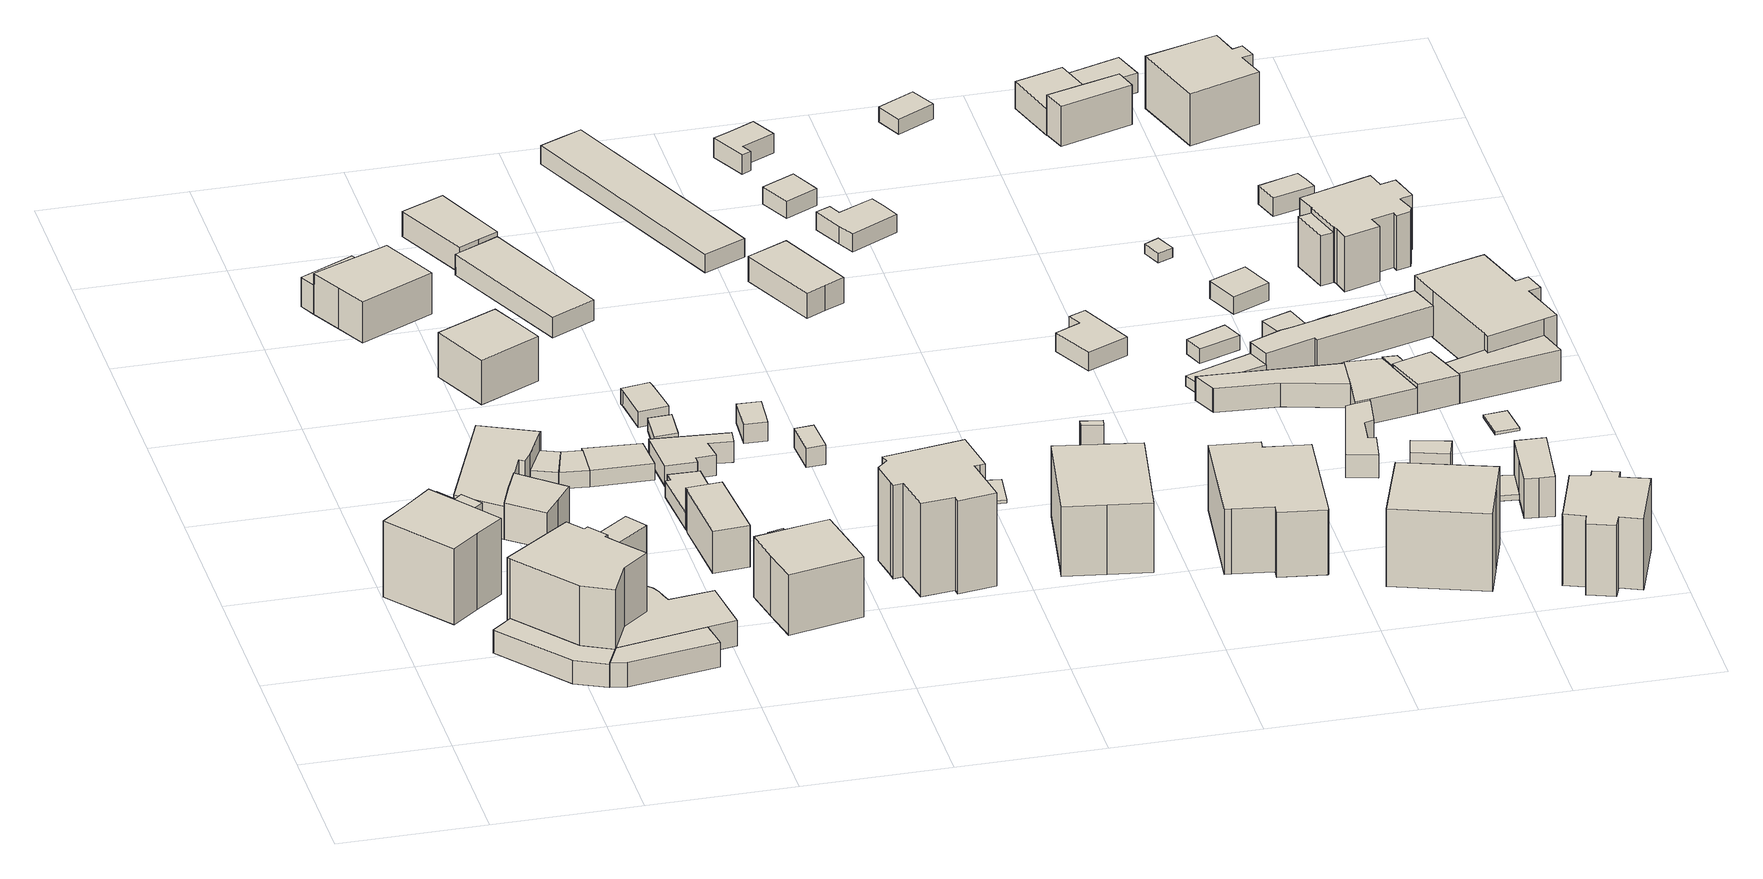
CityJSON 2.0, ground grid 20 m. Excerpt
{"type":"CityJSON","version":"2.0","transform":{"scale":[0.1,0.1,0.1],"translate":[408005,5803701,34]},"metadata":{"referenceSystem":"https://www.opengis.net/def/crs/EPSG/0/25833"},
"CityObjects":{
"building1":{"type":"Building","attributes":{"Gemeindeschluessel":"11000009","BezugspunktDach":"2200","function":"31001_1010","measuredHeight":12.27,"storeysAboveGround":1},"address":[{"country":"Germany","locality":"Berlin","thoroughfareNumber":"783","thoroughfareName":"Adlergestell"}],"geometry":[{"type":"Solid","lod":"1","boundaries":[[[[0,1,2,3,4,5]],[[6,7,8,9,10,11]],[[6,11,5,4]],[[7,6,4,3]],[[8,7,3,2]],[[9,8,2,1]],[[10,9,1,0]],[[11,10,0,5]]]]}]},
"building2":{"type":"Building","attributes":{"Gemeindeschluessel":"11000009","BezugspunktDach":"2200","function":"31001_2081","measuredHeight":3.37,"storeysAboveGround":1},"address":[{"country":"Germany","locality":"Berlin","thoroughfareNumber":"785 (1)","thoroughfareName":"Adlergestell"}],"geometry":[{"type":"Solid","lod":"1","boundaries":[[[[12,13,14,15,16,17]],[[18,19,20,21,22,23]],[[18,23,17,16]],[[19,18,16,15]],[[20,19,15,14]],[[21,20,14,13]],[[22,21,13,12]],[[23,22,12,17]]]]}]},
"building3":{"type":"Building","attributes":{"Gemeindeschluessel":"11000009","BezugspunktDach":"2200","function":"31001_1010","measuredHeight":10.09,"storeysAboveGround":1},"address":[{"country":"Germany","locality":"Berlin","thoroughfareNumber":"783 (1)","thoroughfareName":"Adlergestell"}],"geometry":[{"type":"Solid","lod":"1","boundaries":[[[[24,25,26,27,28,29]],[[30,31,32,33,34,35]],[[30,35,29,28]],[[31,30,28,27]],[[32,31,27,26]],[[33,32,26,25]],[[34,33,25,24]],[[35,34,24,29]]]]}]},
"building4":{"type":"Building","attributes":{"Gemeindeschluessel":"11000009","function":"31001_1120"},"address":[{"country":"Germany","locality":"Berlin","thoroughfareNumber":"785","thoroughfareName":"Adlergestell"}],"children":["building4-1","building4-2"]},
"building4-1":{"type":"BuildingPart","attributes":{"BezugspunktDach":"2200","measuredHeight":12.26,"storeysAboveGround":3},"parents":["building4"],"geometry":[{"type":"MultiSurface","lod":"1","boundaries":[[[36,37,38,39,40,41,42,43,44,45,46,47]],[[48,49,50,51,52,53,54,55,56,57,58,59]],[[48,59,47,46]],[[49,48,46,45]],[[50,49,45,44]],[[60,61,44,43]],[[52,51,43,42]],[[53,52,42,41]],[[54,53,41,40]],[[55,54,40,39]],[[56,55,39,38]],[[57,56,38,37]],[[58,57,37,36]],[[59,58,36,47]],[[51,50,61,60]]]}]},
"building4-2":{"type":"BuildingPart","attributes":{"BezugspunktDach":"2200","measuredHeight":3.77,"storeysAboveGround":3},"parents":["building4"],"geometry":[{"type":"Solid","lod":"1","boundaries":[[[[60,62,63,64,61]],[[65,66,67,51,50]],[[65,50,61,64]],[[66,65,64,63]],[[67,66,63,62]],[[51,67,62,60]],[[51,60,61,50]]]]}]},
"building5":{"type":"Building","attributes":{"Gemeindeschluessel":"11000009","BezugspunktDach":"2200","function":"51009_1610","measuredHeight":3.58,"storeysAboveGround":0},"address":[{"country":"Germany","locality":"Berlin"}],"geometry":[{"type":"Solid","lod":"1","boundaries":[[[[68,69,70,71,72]],[[20,73,74,75,21]],[[20,21,72,71]],[[73,20,71,70]],[[74,73,70,69]],[[75,74,69,68]],[[21,75,68,72]]]]}]},
"building6":{"type":"Building","attributes":{"Gemeindeschluessel":"11000009","function":"31001_1010"},"address":[{"country":"Germany","locality":"Berlin","thoroughfareNumber":"783 (2)","thoroughfareName":"Adlergestell"}],"children":["building6-1","building6-2"]},
"building6-1":{"type":"BuildingPart","attributes":{"BezugspunktDach":"2200","measuredHeight":4.83,"storeysAboveGround":2},"parents":["building6"],"geometry":[{"type":"MultiSurface","lod":"1","boundaries":[[[76,77,78,79,80,81,82,83,84]],[[85,86,87,88,89,90,91,92,93]],[[85,93,84,83]],[[86,85,83,82]],[[87,86,82,81]],[[88,87,81,80]],[[89,88,80,79]],[[90,89,79,78]],[[91,90,78,77]],[[91,94,95,94,92]],[[93,92,76,84]],[[92,94,95,76]],[[77,95,94,91]]]}]},
"building6-2":{"type":"BuildingPart","attributes":{"BezugspunktDach":"2200","measuredHeight":6.04,"storeysAboveGround":2},"parents":["building6"],"geometry":[{"type":"MultiSurface","lod":"1","boundaries":[[[96,97,98,99,100,101]],[[94,91,102,103,104,92]],[[95,76,92,101,100]],[[91,77,95,94,100,99]],[[102,91,99,98]],[[103,102,98,97]],[[104,103,97,96]],[[92,104,96,101]],[[94,92,76,95]],[[94,95,77,91]]]}]},
"building7":{"type":"Building","attributes":{"Gemeindeschluessel":"11000009","BezugspunktDach":"2200","function":"31001_2081","measuredHeight":3.63,"storeysAboveGround":1},"address":[{"country":"Germany","locality":"Berlin","thoroughfareNumber":"785 (2)","thoroughfareName":"Adlergestell"}],"geometry":[{"type":"Solid","lod":"1","boundaries":[[[[70,105,106,107,108,109,110,111,112,113,114,71]],[[55,54,53,115,116,117,118,119,120,121,122,56]],[[55,56,71,114]],[[54,55,114,113]],[[53,54,113,112]],[[115,53,112,111]],[[116,115,111,110]],[[117,116,110,109]],[[118,117,109,108]],[[119,118,108,107]],[[120,119,107,106]],[[121,120,106,105]],[[122,121,105,70]],[[56,122,70,71]]]]}]},
"building8":{"type":"Building","attributes":{"Gemeindeschluessel":"11000009","BezugspunktDach":"2200","function":"31001_2000","measuredHeight":4.74,"storeysAboveGround":1},"address":[{"country":"Germany","locality":"Berlin","thoroughfareNumber":"785 (3)","thoroughfareName":"Adlergestell"}],"geometry":[{"type":"Solid","lod":"1","boundaries":[[[[123,124,125,126]],[[127,128,129,130]],[[127,130,126,125]],[[128,127,125,124]],[[129,128,124,123]],[[130,129,123,126]]]]}]},
"building9":{"type":"Building","attributes":{"Gemeindeschluessel":"11000009","BezugspunktDach":"2200","function":"51009_1610","measuredHeight":2.4,"storeysAboveGround":0},"address":[{"country":"Germany","locality":"Berlin"}],"geometry":[{"type":"Solid","lod":"1","boundaries":[[[[131,132,133,134]],[[87,135,136,88]],[[87,88,134,133]],[[135,87,133,132]],[[136,135,132,131]],[[88,136,131,134]]]]}]},
"building10":{"type":"Building","attributes":{"Gemeindeschluessel":"11000009","function":"31001_1010"},"address":[{"country":"Germany","locality":"Berlin","thoroughfareNumber":"4","thoroughfareName":"Beutenweg"}],"children":["building10-1","building10-2"]},
"building10-1":{"type":"BuildingPart","attributes":{"BezugspunktDach":"2200","measuredHeight":7.81,"storeysAboveGround":1},"parents":["building10"],"geometry":[{"type":"MultiSurface","lod":"1","boundaries":[[[137,138,139,140,141,142]],[[143,144,145,146,147,148]],[[143,149,150,151,148,142,141]],[[144,143,141,140]],[[145,144,140,139]],[[146,145,139,138]],[[147,146,138,137]],[[148,147,137,142]],[[148,151,150,149]]]}]},
"building10-2":{"type":"BuildingPart","attributes":{"BezugspunktDach":"2200","measuredHeight":4.3,"storeysAboveGround":1},"parents":["building10"],"geometry":[{"type":"Solid","lod":"1","boundaries":[[[[151,150,152,153]],[[154,149,148,155]],[[154,155,153,152]],[[149,154,152,150]],[[155,148,151,153]],[[150,151,148,149]]]]}]},
"building11":{"type":"Building","attributes":{"Gemeindeschluessel":"11000009","BezugspunktDach":"2200","function":"51009_1610","measuredHeight":2.38,"storeysAboveGround":0},"address":[{"country":"Germany","locality":"Berlin"}],"geometry":[{"type":"Solid","lod":"1","boundaries":[[[[156,157,132,131]],[[135,158,159,136]],[[135,136,131,132]],[[158,135,132,157]],[[159,158,157,156]],[[136,159,156,131]]]]}]},
"building12":{"type":"Building","attributes":{"Gemeindeschluessel":"11000009","BezugspunktDach":"2200","function":"31001_1010","measuredHeight":8.72,"storeysAboveGround":1},"address":[{"country":"Germany","locality":"Berlin","thoroughfareNumber":"6","thoroughfareName":"Beutenweg"}],"geometry":[{"type":"Solid","lod":"1","boundaries":[[[[160,161,162,163,164]],[[165,166,167,168,169]],[[165,169,164,163]],[[166,165,163,162]],[[167,166,162,161]],[[168,167,161,160]],[[169,168,160,164]]]]}]},
"building13":{"type":"Building","attributes":{"Gemeindeschluessel":"11000009","BezugspunktDach":"2200","function":"31001_1010","measuredHeight":2.34,"storeysAboveGround":1},"address":[{"country":"Germany","locality":"Berlin","thoroughfareNumber":"783 (3)","thoroughfareName":"Adlergestell"}],"geometry":[{"type":"Solid","lod":"1","boundaries":[[[[170,171,172,157,156]],[[158,173,174,175,159]],[[158,159,156,157]],[[173,158,157,172]],[[174,173,172,171]],[[175,174,171,170]],[[159,175,170,156]]]]}]},
"building14":{"type":"Building","attributes":{"Gemeindeschluessel":"11000009","BezugspunktDach":"2200","function":"31001_1010","measuredHeight":6.14,"storeysAboveGround":2},"address":[{"country":"Germany","locality":"Berlin","thoroughfareNumber":"1 (1)","thoroughfareName":"Wernsdorfer Straße"}],"geometry":[{"type":"Solid","lod":"1","boundaries":[[[[176,177,178,179,180,181]],[[182,183,184,185,186,187]],[[182,187,181,180]],[[183,182,180,179]],[[184,183,179,178]],[[185,184,178,177]],[[186,185,177,176]],[[187,186,176,181]]]]}]},
"building15":{"type":"Building","attributes":{"Gemeindeschluessel":"11000009","BezugspunktDach":"2200","function":"31001_2000","measuredHeight":2.44,"storeysAboveGround":1},"address":[{"country":"Germany","locality":"Berlin","thoroughfareNumber":"1 (2)","thoroughfareName":"Wernsdorfer Straße"}],"geometry":[{"type":"Solid","lod":"1","boundaries":[[[[188,189,190,191,192,193]],[[194,195,196,182,187,197]],[[194,197,193,192]],[[195,194,192,191]],[[196,195,191,190]],[[182,196,190,189]],[[187,182,189,188]],[[197,187,188,193]]]]}]},
"building16":{"type":"Building","attributes":{"Gemeindeschluessel":"11000009","function":"31001_1010"},"address":[{"country":"Germany","locality":"Berlin","thoroughfareNumber":"1","thoroughfareName":"Wernsdorfer Straße"}],"children":["building16-1","building16-2"]},
"building16-1":{"type":"BuildingPart","attributes":{"BezugspunktDach":"2200","measuredHeight":10.13,"storeysAboveGround":2},"parents":["building16"],"geometry":[{"type":"MultiSurface","lod":"1","boundaries":[[[198,199,200,201,202,203]],[[204,205,206,207,208,209]],[[204,210,211,212,213,209,203,202]],[[205,204,202,201]],[[206,205,201,200]],[[207,206,200,199]],[[208,207,199,198]],[[209,208,198,203]],[[213,212,211,210]]]}]},
"building16-2":{"type":"BuildingPart","attributes":{"BezugspunktDach":"2200","measuredHeight":7.53,"storeysAboveGround":2},"parents":["building16"],"geometry":[{"type":"Solid","lod":"1","boundaries":[[[[212,211,214,215]],[[216,210,213,217]],[[216,217,215,214]],[[210,216,214,211]],[[217,213,212,215]],[[213,210,211,212]]]]}]},
"building17":{"type":"Building","attributes":{"Gemeindeschluessel":"11000009","BezugspunktDach":"2200","function":"31001_2000","measuredHeight":1.94,"storeysAboveGround":1},"address":[{"country":"Germany","locality":"Berlin","thoroughfareNumber":"906 (2)","thoroughfareName":"Beutenweg"}],"geometry":[{"type":"Solid","lod":"1","boundaries":[[[[218,219,220,221]],[[222,223,224,225]],[[222,225,221,220]],[[223,222,220,219]],[[224,223,219,218]],[[225,224,218,221]]]]}]},
"building18":{"type":"Building","attributes":{"Gemeindeschluessel":"11000009","BezugspunktDach":"2200","function":"31001_2000","measuredHeight":3,"storeysAboveGround":1},"address":[{"country":"Germany","locality":"Berlin","thoroughfareNumber":"1 (3)","thoroughfareName":"Wernsdorfer Straße"}],"geometry":[{"type":"Solid","lod":"1","boundaries":[[[[226,227,228,229,230,231,232,233]],[[234,235,236,237,238,239,240,241]],[[234,241,233,232]],[[235,234,232,231]],[[236,235,231,230]],[[237,236,230,229]],[[238,237,229,228]],[[239,238,228,227]],[[240,239,227,226]],[[241,240,226,233]]]]}]},
"building19":{"type":"Building","attributes":{"Gemeindeschluessel":"11000009","BezugspunktDach":"2200","function":"31001_2463","measuredHeight":2.36,"storeysAboveGround":1},"address":[{"country":"Germany","locality":"Berlin","thoroughfareNumber":"906","thoroughfareName":"Beutenweg"}],"geometry":[{"type":"Solid","lod":"1","boundaries":[[[[242,243,244,245,246,247]],[[248,249,250,251,252,253]],[[248,253,247,246]],[[249,248,246,245]],[[250,249,245,244]],[[251,250,244,243]],[[252,251,243,242]],[[253,252,242,247]]]]}]},
"building20":{"type":"Building","attributes":{"Gemeindeschluessel":"11000009","function":"31001_2143"},"address":[{"country":"Germany","locality":"Berlin","thoroughfareNumber":"8","thoroughfareName":"Beutenweg"}],"children":["building20-1","building20-2"]},
"building20-1":{"type":"BuildingPart","attributes":{"BezugspunktDach":"2200","measuredHeight":3.87,"storeysAboveGround":1},"parents":["building20"],"geometry":[{"type":"MultiSurface","lod":"1","boundaries":[[[254,255,256,257]],[[258,259,260,261]],[[261,257,262,263,264]],[[259,258,256,255]],[[260,259,255,254]],[[261,260,254,257]],[[258,265,266,256]],[[264,263,262,266,267,265]]]}]},
"building20-2":{"type":"BuildingPart","attributes":{"BezugspunktDach":"2200","measuredHeight":4.04,"storeysAboveGround":1},"parents":["building20"],"geometry":[{"type":"MultiSurface","lod":"1","boundaries":[[[268,269,270,271,272]],[[273,258,265,263,274]],[[273,274,272,271]],[[258,273,271,270]],[[266,256,270,269]],[[262,266,269,268]],[[274,263,268,272]],[[265,258,256,266]],[[263,265,266,262]]]}]},
"building21":{"type":"Building","attributes":{"Gemeindeschluessel":"11000009","BezugspunktDach":"2200","function":"31001_2000","measuredHeight":2.86,"storeysAboveGround":1},"address":[{"country":"Germany","locality":"Berlin","thoroughfareNumber":"906 (1)","thoroughfareName":"Beutenweg"}],"geometry":[{"type":"Solid","lod":"1","boundaries":[[[[275,276,277,278]],[[279,280,281,282]],[[279,282,278,277]],[[280,279,277,276]],[[281,280,276,275]],[[282,281,275,278]]]]}]},
"building22":{"type":"Building","attributes":{"Gemeindeschluessel":"11000009","BezugspunktDach":"2200","function":"31001_2000","measuredHeight":2.81,"storeysAboveGround":1},"address":[{"country":"Germany","locality":"Berlin","thoroughfareNumber":"3 (3)","thoroughfareName":"Wernsdorfer Straße"}],"geometry":[{"type":"Solid","lod":"1","boundaries":[[[[283,284,285,286]],[[287,288,289,290]],[[287,290,286,285]],[[288,287,285,284]],[[289,288,284,283]],[[290,289,283,286]]]]}]},
"building23":{"type":"Building","attributes":{"Gemeindeschluessel":"11000009","BezugspunktDach":"2200","function":"31001_1010","measuredHeight":16.61,"storeysAboveGround":2},"address":[{"country":"Germany","locality":"Berlin","thoroughfareNumber":"3","thoroughfareName":"Wernsdorfer Straße"}],"geometry":[{"type":"Solid","lod":"1","boundaries":[[[[291,292,293,294,295,296,297,298,299,300,301,302,303,304]],[[305,306,307,308,309,310,311,312,313,314,315,316,317,318]],[[305,318,304,303]],[[306,305,303,302]],[[307,306,302,301]],[[308,307,301,300]],[[309,308,300,299]],[[310,309,299,298]],[[311,310,298,297]],[[312,311,297,296]],[[313,312,296,295]],[[314,313,295,294]],[[315,314,294,293]],[[316,315,293,292]],[[317,316,292,291]],[[318,317,291,304]]]]}]},
"building24":{"type":"Building","attributes":{"Gemeindeschluessel":"11000009","BezugspunktDach":"2200","function":"31001_2000","measuredHeight":0.131,"storeysAboveGround":1},"address":[{"country":"Germany","locality":"Berlin","thoroughfareNumber":"3 (2)","thoroughfareName":"Wernsdorfer Straße"}],"geometry":[{"type":"Solid","lod":"1","boundaries":[[[[319,320,321,322]],[[323,324,325,326]],[[323,326,322,321]],[[324,323,321,320]],[[325,324,320,319]],[[326,325,319,322]]]]}]},
"building25":{"type":"Building","attributes":{"Gemeindeschluessel":"11000009","BezugspunktDach":"2200","function":"31001_2000","measuredHeight":3.05,"storeysAboveGround":1},"address":[{"country":"Germany","locality":"Berlin","thoroughfareNumber":"8 (2)","thoroughfareName":"Beutenweg"}],"geometry":[{"type":"Solid","lod":"1","boundaries":[[[[327,328,329,330,331]],[[332,333,334,335,336]],[[332,336,331,330]],[[333,332,330,329]],[[334,333,329,328]],[[335,334,328,327]],[[336,335,327,331]]]]}]},
"building26":{"type":"Building","attributes":{"Gemeindeschluessel":"11000009","BezugspunktDach":"2200","function":"31001_2000","measuredHeight":0.576,"storeysAboveGround":1},"address":[{"country":"Germany","locality":"Berlin","thoroughfareNumber":"3 (1)","thoroughfareName":"Wernsdorfer Straße"}],"geometry":[{"type":"Solid","lod":"1","boundaries":[[[[337,338,339,340]],[[341,342,343,344]],[[341,344,340,339]],[[342,341,339,338]],[[343,342,338,337]],[[344,343,337,340]]]]}]},
"building27":{"type":"Building","attributes":{"Gemeindeschluessel":"11000009","BezugspunktDach":"2200","function":"31001_2000","measuredHeight":4.34,"storeysAboveGround":1},"address":[{"country":"Germany","locality":"Berlin","thoroughfareNumber":"8 (3)","thoroughfareName":"Beutenweg"}],"geometry":[{"type":"Solid","lod":"1","boundaries":[[[[345,346,347,348,349]],[[350,351,352,353,354]],[[350,354,349,348]],[[351,350,348,347]],[[352,351,347,346]],[[353,352,346,345]],[[354,353,345,349]]]]}]},
"building28":{"type":"Building","attributes":{"Gemeindeschluessel":"11000009","BezugspunktDach":"2200","function":"31001_1010","measuredHeight":13.34,"storeysAboveGround":3},"address":[{"country":"Germany","locality":"Berlin","thoroughfareNumber":"5","thoroughfareName":"Wernsdorfer Straße"}],"geometry":[{"type":"Solid","lod":"1","boundaries":[[[[355,356,357,358,359,360,361,362]],[[363,364,365,366,367,368,369,370]],[[363,370,362,361]],[[364,363,361,360]],[[365,364,360,359]],[[366,365,359,358]],[[367,366,358,357]],[[368,367,357,356]],[[369,368,356,355]],[[370,369,355,362]]]]}]},
"building29":{"type":"Building","attributes":{"Gemeindeschluessel":"11000009","BezugspunktDach":"2200","function":"51009_1610","measuredHeight":12.71,"storeysAboveGround":0},"address":[{"country":"Germany","locality":"Berlin"}],"geometry":[{"type":"Solid","lod":"1","boundaries":[[[[371,372,373,374]],[[375,376,377,378]],[[375,378,374,373]],[[376,375,373,372]],[[377,376,372,371]],[[378,377,371,374]]]]}]},
"building30":{"type":"Building","attributes":{"Gemeindeschluessel":"11000009","BezugspunktDach":"2200","function":"31001_1010","measuredHeight":2.43,"storeysAboveGround":1},"address":[{"country":"Germany","locality":"Berlin","thoroughfareNumber":"10","thoroughfareName":"Beutenweg"}],"geometry":[{"type":"Solid","lod":"1","boundaries":[[[[379,380,381,382]],[[383,384,385,386]],[[383,386,382,381]],[[384,383,381,380]],[[385,384,380,379]],[[386,385,379,382]]]]}]},
"building31":{"type":"Building","attributes":{"Gemeindeschluessel":"11000009","BezugspunktDach":"2200","function":"31001_1010","measuredHeight":2.82,"storeysAboveGround":1},"address":[{"country":"Germany","locality":"Berlin","thoroughfareNumber":"10 (1)","thoroughfareName":"Beutenweg"}],"geometry":[{"type":"Solid","lod":"1","boundaries":[[[[387,388,389,390,391,392,393]],[[394,395,396,397,398,399,400]],[[394,400,393,392]],[[395,394,392,391]],[[396,395,391,390]],[[397,396,390,389]],[[398,397,389,388]],[[399,398,388,387]],[[400,399,387,393]]]]}]},
"building32":{"type":"Building","attributes":{"Gemeindeschluessel":"11000009","BezugspunktDach":"2200","function":"31001_1010","measuredHeight":3.3,"storeysAboveGround":1},"address":[{"country":"Germany","locality":"Berlin","thoroughfareNumber":"10A","thoroughfareName":"Beutenweg"}],"geometry":[{"type":"Solid","lod":"1","boundaries":[[[[401,402,403,404,405,406,407,408]],[[409,410,411,412,413,414,415,416]],[[409,416,408,407]],[[410,409,407,406]],[[411,410,406,405]],[[412,411,405,404]],[[413,412,404,403]],[[414,413,403,402]],[[415,414,402,401]],[[416,415,401,408]]]]}]},
"building33":{"type":"Building","attributes":{"Gemeindeschluessel":"11000009","BezugspunktDach":"2200","function":"31001_1010","measuredHeight":11.11,"storeysAboveGround":3},"address":[{"country":"Germany","locality":"Berlin","thoroughfareNumber":"7","thoroughfareName":"Wernsdorfer Straße"}],"geometry":[{"type":"Solid","lod":"1","boundaries":[[[[417,418,419,420,421,422,423,424,425,426,427,428]],[[429,430,431,432,433,434,435,436,437,438,439,440]],[[429,440,428,427]],[[430,429,427,426]],[[431,430,426,425]],[[432,431,425,424]],[[433,432,424,423]],[[434,433,423,422]],[[435,434,422,421]],[[436,435,421,420]],[[437,436,420,419]],[[438,437,419,418]],[[439,438,418,417]],[[440,439,417,428]]]]}]},
"building34":{"type":"Building","attributes":{"Gemeindeschluessel":"11000009","BezugspunktDach":"2200","function":"31001_1010","measuredHeight":3.4,"storeysAboveGround":1},"address":[{"country":"Germany","locality":"Berlin","thoroughfareNumber":"10B","thoroughfareName":"Beutenweg"}],"geometry":[{"type":"Solid","lod":"1","boundaries":[[[[441,442,443,444,445,446]],[[447,448,449,450,451,452]],[[447,452,446,445]],[[448,447,445,444]],[[449,448,444,443]],[[450,449,443,442]],[[451,450,442,441]],[[452,451,441,446]]]]}]},
"building35":{"type":"Building","attributes":{"Gemeindeschluessel":"11000009","BezugspunktDach":"2200","function":"31001_2000","measuredHeight":2.18,"storeysAboveGround":1},"address":[{"country":"Germany","locality":"Berlin","thoroughfareNumber":"12 (1)","thoroughfareName":"Beutenweg"}],"geometry":[{"type":"Solid","lod":"1","boundaries":[[[[453,454,455,456]],[[457,458,459,460]],[[457,460,456,455]],[[458,457,455,454]],[[459,458,454,453]],[[460,459,453,456]]]]}]},
"building36":{"type":"Building","attributes":{"Gemeindeschluessel":"11000009","BezugspunktDach":"2200","function":"51009_1610","measuredHeight":1.49,"storeysAboveGround":0},"address":[{"country":"Germany","locality":"Berlin"}],"geometry":[{"type":"Solid","lod":"1","boundaries":[[[[461,462,463,464,465]],[[466,467,468,469,470]],[[466,470,465,464]],[[467,466,464,463]],[[468,467,463,462]],[[469,468,462,461]],[[470,469,461,465]]]]}]},
"building37":{"type":"Building","attributes":{"Gemeindeschluessel":"11000009","BezugspunktDach":"2200","function":"31001_1010","measuredHeight":13,"storeysAboveGround":2},"address":[{"country":"Germany","locality":"Berlin","thoroughfareNumber":"9","thoroughfareName":"Wernsdorfer Straße"}],"geometry":[{"type":"Solid","lod":"1","boundaries":[[[[471,472,473,474,475,476]],[[477,478,479,480,481,482]],[[477,482,476,475]],[[478,477,475,474]],[[479,478,474,473]],[[480,479,473,472]],[[481,480,472,471]],[[482,481,471,476]]]]}]},
"building38":{"type":"Building","attributes":{"Gemeindeschluessel":"11000009","BezugspunktDach":"2200","function":"31001_2000","measuredHeight":2.1,"storeysAboveGround":1},"address":[{"country":"Germany","locality":"Berlin","thoroughfareNumber":"12 (2)","thoroughfareName":"Beutenweg"}],"geometry":[{"type":"Solid","lod":"1","boundaries":[[[[483,484,485,486]],[[487,488,489,490]],[[487,490,486,485]],[[488,487,485,484]],[[489,488,484,483]],[[490,489,483,486]]]]}]},
"building39":{"type":"Building","attributes":{"Gemeindeschluessel":"11000009","BezugspunktDach":"2200","function":"31001_1010","measuredHeight":3.41,"storeysAboveGround":1},"address":[{"country":"Germany","locality":"Berlin","thoroughfareNumber":"32 (2)","thoroughfareName":"Am Seddinsee"}],"geometry":[{"type":"Solid","lod":"1","boundaries":[[[[491,492,493,494,495,496,497,498,499]],[[500,501,502,503,504,505,506,507,508]],[[500,508,499,498]],[[501,500,498,497]],[[502,501,497,496]],[[503,502,496,495]],[[504,503,495,494]],[[505,504,494,493]],[[506,505,493,492]],[[507,506,492,491]],[[508,507,491,499]]]]}]},
"building40":{"type":"Building","attributes":{"Gemeindeschluessel":"11000009","function":"31001_2000"},"address":[{"country":"Germany","locality":"Berlin","thoroughfareNumber":"30 (2)","thoroughfareName":"Am Seddinsee"}],"children":["building40-1","building40-2","building40-3"]},
"building40-1":{"type":"BuildingPart","attributes":{"BezugspunktDach":"2200","measuredHeight":3.85,"storeysAboveGround":1},"parents":["building40"],"geometry":[{"type":"Solid","lod":"1","boundaries":[[[[509,510,511,512,513,514,515,516,517,518]],[[519,520,521,522,523,524,525,526,527,528]],[[519,528,518,517]],[[520,519,517,516]],[[524,523,513,512]],[[525,524,512,511]],[[526,525,511,510]],[[527,526,510,509]],[[528,527,509,518]],[[521,520,516,515]],[[522,521,515,514]],[[523,522,514,513]]]]}]},
"building40-2":{"type":"BuildingPart","attributes":{"BezugspunktDach":"2200","measuredHeight":4.23,"storeysAboveGround":1},"parents":["building40"],"geometry":[{"type":"MultiSurface","lod":"1","boundaries":[[[529,530,531,532,533,534,535]],[[536,537,538,539,540,541,542]],[[536,542,535,534]],[[537,536,534,533]],[[538,537,533,532]],[[539,538,532,531]],[[540,539,531,530]],[[541,540,530,529]],[[543,544,529,535]],[[542,541,544,543]]]}]},
"building40-3":{"type":"BuildingPart","attributes":{"BezugspunktDach":"2200","measuredHeight":3.71,"storeysAboveGround":1},"parents":["building40"],"geometry":[{"type":"MultiSurface","lod":"1","boundaries":[[[545,544,543,546,547,548,549]],[[523,520,550,542,541,551,552]],[[523,552,549,548]],[[516,515,514,513,548,547]],[[550,520,547,546]],[[542,550,546,543]],[[551,541,544,545]],[[552,551,545,549]],[[520,521,515,516]],[[522,514,515,521]],[[522,523,513,514]],[[542,543,544,541]]]}]},
"building41":{"type":"Building","attributes":{"Gemeindeschluessel":"11000009","BezugspunktDach":"2200","function":"31001_2000","measuredHeight":1.4,"storeysAboveGround":1},"address":[{"country":"Germany","locality":"Berlin","thoroughfareNumber":"28 (2)","thoroughfareName":"Am Seddinsee"}],"geometry":[{"type":"Solid","lod":"1","boundaries":[[[[553,554,555,556]],[[557,558,559,560]],[[557,560,556,555]],[[558,557,555,554]],[[559,558,554,553]],[[560,559,553,556]]]]}]},
"building42":{"type":"Building","attributes":{"Gemeindeschluessel":"11000009","BezugspunktDach":"2200","function":"31001_2000","measuredHeight":4.13,"storeysAboveGround":1},"address":[{"country":"Germany","locality":"Berlin","thoroughfareNumber":"32 (3)","thoroughfareName":"Am Seddinsee"}],"geometry":[{"type":"Solid","lod":"1","boundaries":[[[[561,562,563,564]],[[565,566,567,568]],[[565,568,564,563]],[[566,565,563,562]],[[567,566,562,561]],[[568,567,561,564]]]]}]},
"building43":{"type":"Building","attributes":{"Gemeindeschluessel":"11000009","BezugspunktDach":"2200","function":"31001_1010","measuredHeight":2.59,"storeysAboveGround":1},"address":[{"country":"Germany","locality":"Berlin","thoroughfareNumber":"28 (1)","thoroughfareName":"Am Seddinsee"}],"geometry":[{"type":"Solid","lod":"1","boundaries":[[[[569,570,571,572]],[[573,574,575,576]],[[573,576,572,571]],[[574,573,571,570]],[[575,574,570,569]],[[576,575,569,572]]]]}]},
"building44":{"type":"Building","attributes":{"Gemeindeschluessel":"11000009","BezugspunktDach":"2200","function":"31001_2000","measuredHeight":2.42,"storeysAboveGround":1},"address":[{"country":"Germany","locality":"Berlin","thoroughfareNumber":"28 (3)","thoroughfareName":"Am Seddinsee"}],"geometry":[{"type":"Solid","lod":"1","boundaries":[[[[577,578,579,580,581,582]],[[583,584,585,586,587,588]],[[583,588,582,581]],[[584,583,581,580]],[[585,584,580,579]],[[586,585,579,578]],[[587,586,578,577]],[[588,587,577,582]]]]}]},
"building45":{"type":"Building","attributes":{"Gemeindeschluessel":"11000009","BezugspunktDach":"2200","function":"31001_1010","measuredHeight":0.741,"storeysAboveGround":1},"address":[{"country":"Germany","locality":"Berlin","thoroughfareNumber":"9 (1)","thoroughfareName":"Wernsdorfer Straße"}],"geometry":[{"type":"Solid","lod":"1","boundaries":[[[[589,590,591,592,593]],[[594,595,596,597,598]],[[594,598,593,592]],[[595,594,592,591]],[[596,595,591,590]],[[597,596,590,589]],[[598,597,589,593]]]]}]},
"building46":{"type":"Building","attributes":{"Gemeindeschluessel":"11000009","BezugspunktDach":"2200","function":"31001_2000","measuredHeight":4.39,"storeysAboveGround":1},"address":[{"country":"Germany","locality":"Berlin","thoroughfareNumber":"30 (1)","thoroughfareName":"Am Seddinsee"}],"geometry":[{"type":"Solid","lod":"1","boundaries":[[[[599,600,601,602,603,604,605,606,607]],[[608,609,610,611,612,613,614,615,616]],[[608,616,607,606]],[[609,608,606,605]],[[610,609,605,604]],[[611,610,604,603]],[[612,611,603,602]],[[613,612,602,601]],[[614,613,601,600]],[[615,614,600,599]],[[616,615,599,607]]]]}]},
"building47":{"type":"Building","attributes":{"Gemeindeschluessel":"11000009","BezugspunktDach":"2200","function":"31001_1010","measuredHeight":5.78,"storeysAboveGround":2},"address":[{"country":"Germany","locality":"Berlin","thoroughfareNumber":"24 (1)","thoroughfareName":"Am Seddinsee"}],"geometry":[{"type":"Solid","lod":"1","boundaries":[[[[617,618,619,620,621]],[[622,623,624,625,626]],[[622,626,621,620]],[[623,622,620,619]],[[624,623,619,618]],[[625,624,618,617]],[[626,625,617,621]]]]}]},
"building48":{"type":"Building","attributes":{"Gemeindeschluessel":"11000009","BezugspunktDach":"2200","function":"51009_1610","measuredHeight":3.11,"storeysAboveGround":0},"address":[{"country":"Germany","locality":"Berlin"}],"geometry":[{"type":"Solid","lod":"1","boundaries":[[[[627,628,629,630]],[[631,632,633,634]],[[631,634,630,629]],[[632,631,629,628]],[[633,632,628,627]],[[634,633,627,630]]]]}]},
"building49":{"type":"Building","attributes":{"Gemeindeschluessel":"11000009","function":"31001_1010"},"address":[{"country":"Germany","locality":"Berlin","thoroughfareNumber":"20","thoroughfareName":"Am Seddinsee"}],"children":["building49-1","building49-2"]},
"building49-1":{"type":"BuildingPart","attributes":{"BezugspunktDach":"2200","measuredHeight":4.48,"storeysAboveGround":2},"parents":["building49"],"geometry":[{"type":"MultiSurface","lod":"1","boundaries":[[[635,636,637,638,639]],[[640,641,642,643,644]],[[640,644,639,638]],[[641,640,638,637]],[[642,641,645,646,647,637,636]],[[643,642,636,635]],[[644,643,635,639]],[[647,646,645,641]]]}]},
"building49-2":{"type":"BuildingPart","attributes":{"BezugspunktDach":"2200","measuredHeight":2.82,"storeysAboveGround":2},"parents":["building49"],"geometry":[{"type":"MultiSurface","lod":"1","boundaries":[[[646,648,649,647]],[[650,651,645,641]],[[650,641,647,649]],[[651,650,649,648]],[[645,651,648,646]],[[652,645,646,647,641]]]}]},
"building50":{"type":"Building","attributes":{"Gemeindeschluessel":"11000009","function":"31001_1010"},"address":[{"country":"Germany","locality":"Berlin","thoroughfareNumber":"11","thoroughfareName":"Wernsdorfer Straße"}],"children":["building50-1","building50-2"]},
"building50-1":{"type":"BuildingPart","attributes":{"BezugspunktDach":"2200","measuredHeight":12.21,"storeysAboveGround":2},"parents":["building50"],"geometry":[{"type":"Solid","lod":"1","boundaries":[[[[653,654,655,656,657,658,659,660,661,662,663,664,665,666]],[[667,668,669,670,671,672,673,674,675,676,677,678,679,680]],[[667,680,666,665]],[[668,667,665,664]],[[669,668,664,663]],[[670,669,663,662]],[[671,670,662,661],[681,682,683,684]],[[672,671,661,660]],[[673,672,660,659]],[[674,673,659,658]],[[675,674,658,657]],[[676,675,657,656]],[[677,676,656,655]],[[678,677,655,654]],[[679,678,654,653]],[[680,679,653,666]],[[683,682,681,684]]]]}]},
"building50-2":{"type":"BuildingPart","attributes":{"BezugspunktDach":"2200","measuredHeight":7.81,"storeysAboveGround":2},"parents":["building50"],"geometry":[{"type":"Solid","lod":"1","boundaries":[[[[683,685,686,684]],[[687,688,682,681]],[[687,681,684,686]],[[688,687,686,685]],[[682,688,685,683]],[[681,682,683,684]]]]}]},
"building51":{"type":"Building","attributes":{"Gemeindeschluessel":"11000009","BezugspunktDach":"2200","function":"51009_1610","measuredHeight":4.22,"storeysAboveGround":0},"address":[{"country":"Germany","locality":"Berlin"}],"geometry":[{"type":"Solid","lod":"1","boundaries":[[[[689,690,691,692,693]],[[694,687,681,695,696]],[[694,696,693,692]],[[687,694,692,691]],[[681,687,691,690]],[[695,681,690,689]],[[696,695,689,693]]]]}]},
"building52":{"type":"Building","attributes":{"Gemeindeschluessel":"11000009","BezugspunktDach":"2200","function":"31001_1010","measuredHeight":6.05,"storeysAboveGround":1},"address":[{"country":"Germany","locality":"Berlin","thoroughfareNumber":"11 (1)","thoroughfareName":"Wernsdorfer Straße"}],"geometry":[{"type":"Solid","lod":"1","boundaries":[[[[697,698,699,700,701,702,703]],[[597,596,704,705,706,707,708]],[[597,708,703,702]],[[596,597,702,701]],[[704,596,701,700]],[[705,704,700,699]],[[706,705,699,698]],[[707,706,698,697]],[[708,707,697,703]]]]}]},
"building53":{"type":"Building","attributes":{"Gemeindeschluessel":"11000009","BezugspunktDach":"2200","function":"31001_2000","measuredHeight":0.334,"storeysAboveGround":1},"address":[{"country":"Germany","locality":"Berlin","thoroughfareNumber":"32 (1)","thoroughfareName":"Am Seddinsee"}],"geometry":[{"type":"Solid","lod":"1","boundaries":[[[[709,710,711,712]],[[713,714,715,716]],[[713,716,712,711]],[[714,713,711,710]],[[715,714,710,709]],[[716,715,709,712]]]]}]},
"building54":{"type":"Building","attributes":{"Gemeindeschluessel":"11000009","BezugspunktDach":"2200","function":"31001_2000","measuredHeight":2.9,"storeysAboveGround":1},"address":[{"country":"Germany","locality":"Berlin","thoroughfareNumber":"26","thoroughfareName":"Am Seddinsee"}],"geometry":[{"type":"Solid","lod":"1","boundaries":[[[[717,718,719,720,721]],[[722,723,724,725,726]],[[722,726,721,720]],[[723,722,720,719]],[[724,723,719,718]],[[725,724,718,717]],[[726,725,717,721]]]]}]},
"building55":{"type":"Building","attributes":{"Gemeindeschluessel":"11000009","function":"31001_1010"},"address":[{"country":"Germany","locality":"Berlin","thoroughfareNumber":"28","thoroughfareName":"Am Seddinsee"}],"children":["building55-1","building55-2"]},
"building55-1":{"type":"BuildingPart","attributes":{"BezugspunktDach":"2200","measuredHeight":10.71,"storeysAboveGround":2},"parents":["building55"],"geometry":[{"type":"MultiSurface","lod":"1","boundaries":[[[727,728,729,730,731,732,733,734,735,736,737,738,739,740,741,742,743,744]],[[745,746,747,748,749,750,751,752,753,754,755,756,757,758,759,760,761,762]],[[745,762,744,743]],[[746,745,743,742]],[[747,746,742,741]],[[748,747,741,740]],[[749,748,740,739]],[[750,749,739,738]],[[751,750,738,737]],[[752,751,737,736]],[[753,752,736,735]],[[754,753,735,734]],[[755,754,734,733]],[[756,755,733,732]],[[757,756,732,731]],[[758,757,731,730]],[[759,758,730,729]],[[760,763,764,729,728]],[[761,760,728,727]],[[762,761,727,744]],[[764,763,760,759]]]}]},
"building55-2":{"type":"BuildingPart","attributes":{"BezugspunktDach":"2200","measuredHeight":7.32,"storeysAboveGround":2},"parents":["building55"],"geometry":[{"type":"Solid","lod":"1","boundaries":[[[[765,764,763,766]],[[760,759,767,768]],[[760,768,766,763]],[[767,759,764,765]],[[768,767,765,766]],[[760,763,764,759]]]]}]},
"building56":{"type":"Building","attributes":{"Gemeindeschluessel":"11000009","BezugspunktDach":"2200","function":"51009_1610","measuredHeight":4.43,"storeysAboveGround":0},"address":[{"country":"Germany","locality":"Berlin"}],"geometry":[{"type":"Solid","lod":"1","boundaries":[[[[531,769,770,771,772,532]],[[773,774,775,776,777,778]],[[773,778,532,772]],[[774,773,772,771]],[[775,774,771,770]],[[776,775,770,769]],[[777,776,769,531]],[[778,777,531,532]]]]}]},
"building57":{"type":"Building","attributes":{"Gemeindeschluessel":"11000009","BezugspunktDach":"2200","function":"31001_1010","measuredHeight":7.53,"storeysAboveGround":2},"address":[{"country":"Germany","locality":"Berlin","thoroughfareNumber":"24","thoroughfareName":"Am Seddinsee"}],"geometry":[{"type":"Solid","lod":"1","boundaries":[[[[779,780,781,782,783,784,785,786]],[[787,788,789,790,791,792,793,794]],[[787,794,786,785]],[[788,787,785,784]],[[789,788,784,783]],[[790,789,783,782]],[[791,790,782,781]],[[792,791,781,780]],[[793,792,780,779]],[[794,793,779,786]]]]}]},
"building58":{"type":"Building","attributes":{"Gemeindeschluessel":"11000009","BezugspunktDach":"2200","function":"31001_1010","measuredHeight":10.07,"storeysAboveGround":2},"address":[{"country":"Germany","locality":"Berlin","thoroughfareNumber":"30","thoroughfareName":"Am Seddinsee"}],"geometry":[{"type":"Solid","lod":"1","boundaries":[[[[795,796,797,798,799,800,801,802,803,804,805,806]],[[807,808,809,810,811,812,813,775,774,773,814,815]],[[807,815,806,805]],[[808,807,805,804]],[[809,808,804,803]],[[810,809,803,802]],[[811,810,802,801]],[[812,811,801,800]],[[813,812,800,799]],[[775,813,799,798]],[[774,775,798,797]],[[773,774,797,796]],[[814,773,796,795]],[[815,814,795,806]]]]}]}
},
"vertices":[
[72,285,121],[109,315,121],[147,344,121],[75,435,121],[38,403,121],[1,372,121],[38,403,10],[75,435,10],[147,344,10],[109,315,10],[72,285,10],[1,372,10],
[181,104,47],[224,84,47],[240,118,47],[198,138,47],[129,223,47],[102,201,47],[129,223,13],[198,138,13],[240,118,13],[224,84,13],[181,104,13],[102,201,13],
[114,385,110],[137,404,110],[116,431,110],[106,422,110],[88,445,110],[75,435,110],[88,445,9],[106,422,9],[116,431,9],[137,404,9],[114,385,9],[75,435,9],
[129,223,134],[198,138,134],[240,118,134],[263,168,134],[299,197,134],[268,235,134],[258,248,134],[262,252,134],[242,277,134],[237,273,134],[219,295,134],[126,227,134],[219,295,12],[237,273,12],[242,277,12],[262,252,12],[258,248,12],[268,235,12],[299,197,12],[263,168,12],[240,118,12],[198,138,12],[129,223,12],[126,227,12],[262,252,49],[242,277,49],
[288,273,49],[275,289,49],[259,291,49],[259,291,12],[275,289,12],[288,273,12],
[246,80,49],[371,101,49],[364,141,49],[240,118,49],[224,84,49],[364,141,13],[371,101,13],[246,80,13],
[182,474,58],[211,543,58],[227,581,58],[234,576,58],[244,592,58],[267,637,58],[270,642,58],[194,676,58],[127,516,58],[194,676,10],[270,642,10],[267,637,10],[244,592,10],[234,576,10],[227,581,10],[211,543,10],[182,474,10],[127,516,10],[196,509,10],[196,509,58],
[229,438,63],[250,466,63],[271,494,63],[211,543,63],[196,509,63],[182,474,63],[271,494,10],[250,466,10],[229,438,10],
[404,148,49],[394,226,49],[332,218,49],[328,229,49],[325,240,49],[320,250,49],[304,266,49],[268,235,49],[299,197,49],[263,168,49],[304,266,12],[320,250,12],[325,240,12],[328,229,12],[332,218,12],[394,226,12],[404,148,12],[364,141,12],
[246,323,50],[348,400,50],[328,428,50],[225,351,50],[328,428,10],[348,400,10],[246,323,10],[225,351,10],
[278,578,34],[292,627,34],[267,637,34],[244,592,34],[292,627,10],[278,578,10],
[98,1009,80],[119,968,80],[220,1017,80],[201,1056,80],[181,1096,80],[76,1051,80],[181,1096,20],[201,1056,20],[220,1017,20],[119,968,20],[98,1009,20],[76,1051,20],[153,1084,20],[153,1084,63],[76,1051,63],
[139,1109,63],[65,1073,63],[139,1109,20],[65,1073,20],
[317,574,34],[320,624,34],[320,624,10],[317,574,10],
[228,784,86],[311,824,86],[293,863,86],[274,902,86],[191,863,86],[274,902,21],[293,863,21],[311,824,21],[228,784,21],[191,863,21],
[400,571,34],[397,623,34],[320,629,34],[320,629,10],[397,623,10],[400,571,10],
[410,439,71],[409,436,71],[417,331,71],[466,335,71],[457,447,71],[409,444,71],[457,447,10],[466,335,10],[417,331,10],[409,436,10],[410,439,10],[409,444,10],
[409,444,34],[457,447,34],[451,540,34],[409,541,34],[410,527,34],[403,527,34],[410,527,10],[409,541,10],[451,540,10],[403,527,10],
[463,212,98],[474,161,98],[576,182,98],[566,232,98],[556,282,98],[453,263,98],[556,282,10],[566,232,10],[576,182,10],[474,161,10],[463,212,10],[453,263,10],[503,272,10],[503,272,85],[483,269,85],[483,269,10],
[499,295,85],[478,290,85],[499,295,10],[478,290,10],
[443,624,42],[446,670,42],[415,669,42],[412,622,42],[415,669,23],[446,670,23],[443,624,23],[412,622,23],
[408,550,42],[450,549,42],[450,559,42],[477,561,42],[473,590,42],[506,587,42],[509,609,42],[404,618,42],[509,609,12],[506,587,12],[473,590,12],[477,561,12],[450,559,12],[450,549,12],[408,550,12],[404,618,12],
[399,736,46],[405,680,46],[446,685,46],[438,738,46],[436,747,46],[397,741,46],[436,747,23],[438,738,23],[446,685,23],[405,680,23],[399,736,23],[397,741,23],
[354,924,50],[414,954,50],[333,1133,50],[271,1103,50],[333,1133,20],[414,954,20],[354,924,20],[271,1103,20],[278,1107,50],[278,1107,20],[305,1119,20],[306,1120,20],[306,1120,50],[306,1120,41],
[278,1107,57],[306,1120,57],[333,1133,57],[287,1236,57],[229,1210,57],[287,1236,20],[229,1210,20],
[557,616,47],[561,667,47],[529,668,47],[526,617,47],[529,668,19],[561,667,19],[557,616,19],[526,617,19],
[590,548,43],[616,550,43],[613,601,43],[587,599,43],[613,601,15],[616,550,15],[590,548,15],[587,599,15],
[632,269,149],[633,260,149],[646,262,149],[656,209,149],[702,214,149],[703,205,149],[755,212,149],[743,283,149],[751,284,149],[758,285,149],[747,349,149],[636,332,149],[639,321,149],[625,308,149],[639,321,13],[636,332,13],[747,349,13],[758,285,13],[751,284,13],[743,283,13],[755,212,13],[703,205,13],[702,214,13],[656,209,13],[646,262,13],[633,260,13],[632,269,13],[625,308,13],
[776,410,15],[782,462,15],[753,466,15],[747,414,15],[753,466,13],[782,462,13],[776,410,13],[747,414,13],
[578,1036,46],[635,1062,46],[498,1370,46],[469,1357,46],[440,1344,46],[469,1357,19],[498,1370,19],[635,1062,19],[578,1036,19],[440,1344,19],
[815,407,18],[821,457,18],[791,461,18],[786,409,18],[791,461,13],[821,457,13],[815,407,13],[786,409,13],
[676,898,55],[703,912,55],[730,925,55],[681,1030,55],[626,1004,55],[681,1030,18],[730,925,18],[703,912,18],[676,898,18],[626,1004,18],
[897,210,113],[955,201,113],[978,347,113],[928,356,113],[921,357,113],[900,361,113],[863,367,113],[840,219,113],[863,367,11],[900,361,11],[921,357,11],[928,356,11],[978,347,11],[955,201,11],[897,210,11],[840,219,11],
[928,356,141],[930,367,141],[901,372,141],[900,361,141],[901,372,14],[930,367,14],[928,356,14],[900,361,14],
[710,1146,41],[754,1168,41],[734,1210,41],[689,1188,41],[734,1210,16],[754,1168,16],[710,1146,16],[689,1188,16],
[681,1265,44],[694,1271,44],[687,1285,44],[732,1307,44],[714,1342,44],[682,1326,44],[656,1314,44],[682,1326,16],[714,1342,16],[732,1307,16],[687,1285,16],[694,1271,16],[681,1265,16],[656,1314,16],
[758,1065,45],[770,1042,45],[835,1076,45],[825,1099,45],[814,1121,45],[766,1098,45],[758,1115,45],[738,1106,45],[758,1115,19],[766,1098,19],[814,1121,19],[825,1099,19],[835,1076,19],[770,1042,19],[758,1065,19],[738,1106,19],
[1050,176,105],[1104,168,105],[1103,155,105],[1167,146,105],[1168,146,105],[1185,307,105],[1176,308,105],[1123,315,105],[1125,328,105],[1059,335,105],[1058,335,105],[1040,177,105],[1058,335,10],[1059,335,10],[1125,328,10],[1123,315,10],[1176,308,10],[1185,307,10],[1168,146,10],[1167,146,10],[1103,155,10],[1104,168,10],[1050,176,10],[1040,177,10],
[989,688,46],[1045,714,46],[1009,790,46],[986,780,46],[995,761,46],[960,745,46],[995,761,19],[986,780,19],[1009,790,19],[1045,714,19],[989,688,19],[960,745,19],
[895,1312,39],[946,1339,39],[928,1374,39],[878,1348,39],[928,1374,17],[946,1339,17],[895,1312,17],[878,1348,17],
[1103,591,43],[1130,590,43],[1200,611,43],[1187,643,43],[1095,609,43],[1187,643,28],[1200,611,28],[1130,590,28],[1103,591,28],[1095,609,28],
[1359,61,121],[1377,116,121],[1395,172,121],[1270,213,121],[1251,159,121],[1232,104,121],[1251,159,8],[1270,213,8],[1395,172,8],[1377,116,8],[1359,61,8],[1232,104,8],
[1129,675,39],[1186,696,39],[1174,725,39],[1119,702,39],[1174,725,18],[1186,696,18],[1129,675,18],[1119,702,18],
[1282,350,51],[1289,392,51],[1278,394,51],[1283,431,51],[1296,435,51],[1303,483,51],[1283,480,51],[1270,477,51],[1242,361,51],[1270,477,17],[1283,480,17],[1303,483,17],[1296,435,17],[1283,431,17],[1278,394,17],[1289,392,17],[1282,350,17],[1242,361,17],
[1104,590,51],[1118,559,51],[1119,557,51],[1204,551,51],[1288,528,51],[1290,546,51],[1293,577,51],[1293,579,51],[1130,590,51],[1103,591,51],[1130,590,16],[1293,579,16],[1293,577,16],[1290,546,16],[1288,528,16],[1204,551,16],[1119,557,16],[1118,559,16],[1104,590,16],[1103,591,16],
[1367,495,58],[1424,506,58],[1423,510,58],[1413,538,58],[1402,569,58],[1366,558,58],[1349,552,58],[1366,558,16],[1402,569,16],[1413,538,16],[1423,510,16],[1424,506,16],[1367,495,16],[1349,552,16],[1349,552,53],[1367,495,53],
[1303,483,53],[1341,576,53],[1293,579,53],[1288,528,53],[1283,480,53],[1341,576,16],[1303,483,16],[1283,480,16],
[1137,929,31],[1158,938,31],[1146,965,31],[1126,955,31],[1146,965,17],[1158,938,17],[1137,929,17],[1126,955,17],
[1369,325,55],[1378,355,55],[1327,369,55],[1320,340,55],[1327,369,14],[1378,355,14],[1369,325,14],[1320,340,14],
[1200,785,42],[1251,808,42],[1231,853,42],[1180,830,42],[1231,853,16],[1251,808,16],[1200,785,16],[1180,830,16],
[1247,666,39],[1317,687,39],[1308,718,39],[1273,705,39],[1262,739,39],[1222,724,39],[1262,739,15],[1273,705,15],[1308,718,15],[1317,687,15],[1247,666,15],[1222,724,15],
[1443,265,20],[1448,313,20],[1389,322,20],[1383,323,20],[1378,272,20],[1383,323,12],[1389,322,12],[1448,313,12],[1443,265,12],[1378,272,12],
[1200,611,60],[1268,633,60],[1270,628,60],[1431,675,60],[1417,717,60],[1317,687,60],[1247,666,60],[1231,662,60],[1187,643,60],[1231,662,16],[1247,666,16],[1317,687,16],[1417,717,16],[1431,675,16],[1270,628,16],[1268,633,16],[1200,611,16],[1187,643,16],
[1087,1239,73],[1186,1270,73],[1177,1300,73],[1143,1290,73],[1076,1271,73],[1143,1290,15],[1177,1300,15],[1186,1270,15],[1087,1239,15],[1076,1271,15],
[1349,552,55],[1366,558,55],[1360,575,55],[1341,576,55],[1360,575,24],[1366,558,24],[1349,552,24],[1341,576,24],
[1076,1271,53],[1143,1290,53],[1119,1365,53],[1086,1355,53],[1053,1345,53],[1086,1355,14],[1119,1365,14],[1143,1290,14],[1076,1271,14],[1053,1345,14],[1132,1324,14],[1132,1324,42],[1119,1365,42],
[1212,1347,42],[1198,1390,42],[1198,1390,14],[1212,1347,14],[1124,1348,14],
[1475,42,113],[1470,23,113],[1507,10,113],[1514,30,113],[1544,18,113],[1576,112,113],[1538,125,113],[1542,137,113],[1532,141,113],[1508,148,113],[1504,136,113],[1478,144,113],[1448,55,113],[1447,53,113],[1448,55,9],[1478,144,9],[1504,136,9],[1508,148,9],[1532,141,9],[1542,137,9],[1538,125,9],[1576,112,9],[1544,18,9],[1514,30,9],[1507,10,9],[1470,23,9],[1475,42,9],[1447,53,9],[1508,148,11],[1532,141,11],[1532,141,89],[1508,148,89],
[1536,154,89],[1512,162,89],[1512,162,11],[1536,154,11],
[1504,136,53],[1508,148,53],[1512,162,53],[1497,166,53],[1478,144,53],[1497,166,11],[1504,136,11],[1478,144,11],
[1457,217,70],[1477,215,70],[1489,311,70],[1469,312,70],[1448,313,70],[1443,265,70],[1438,219,70],[1469,312,12],[1489,311,12],[1477,215,12],[1457,217,12],[1438,219,12],
[1450,422,19],[1482,425,19],[1477,470,19],[1445,467,19],[1477,470,15],[1482,425,15],[1450,422,15],[1445,467,15],
[1306,1012,40],[1363,1029,40],[1357,1047,40],[1350,1064,40],[1295,1046,40],[1350,1064,13],[1357,1047,13],[1363,1029,13],[1306,1012,13],[1295,1046,13],
[1327,892,92],[1326,892,92],[1342,839,92],[1343,840,92],[1345,833,92],[1350,813,92],[1399,828,92],[1393,847,92],[1424,856,92],[1426,848,92],[1445,854,92],[1448,863,92],[1439,888,92],[1457,894,92],[1445,934,92],[1424,928,92],[1417,952,92],[1318,920,92],[1417,952,12],[1424,928,12],[1445,934,12],[1457,894,12],[1439,888,12],[1448,863,12],[1445,854,12],[1426,848,12],[1424,856,12],[1393,847,12],[1399,828,12],[1350,813,12],[1345,833,12],[1343,840,12],[1342,839,12],[1326,892,12],[1327,892,12],[1318,920,12],[1326,892,85],[1342,839,85],
[1324,834,85],[1308,887,85],[1324,834,12],[1308,887,12],
[1562,535,58],[1550,575,58],[1471,550,58],[1469,558,58],[1469,558,13],[1471,550,13],[1550,575,13],[1562,535,13],[1423,510,13],[1413,538,13],
[1246,1207,88],[1343,1239,88],[1330,1279,88],[1345,1283,88],[1337,1306,88],[1323,1301,88],[1312,1339,88],[1213,1310,88],[1312,1339,12],[1323,1301,12],[1337,1306,12],[1345,1283,12],[1330,1279,12],[1343,1239,12],[1246,1207,12],[1213,1310,12],
[1431,675,82],[1469,558,82],[1471,550,82],[1550,575,82],[1568,581,82],[1547,646,82],[1564,651,82],[1555,680,82],[1537,674,82],[1514,746,82],[1465,732,82],[1417,717,82],[1465,732,13],[1514,746,13],[1537,674,13],[1555,680,13],[1564,651,13],[1547,646,13],[1568,581,13],[1431,675,13],[1417,717,13]
]}
